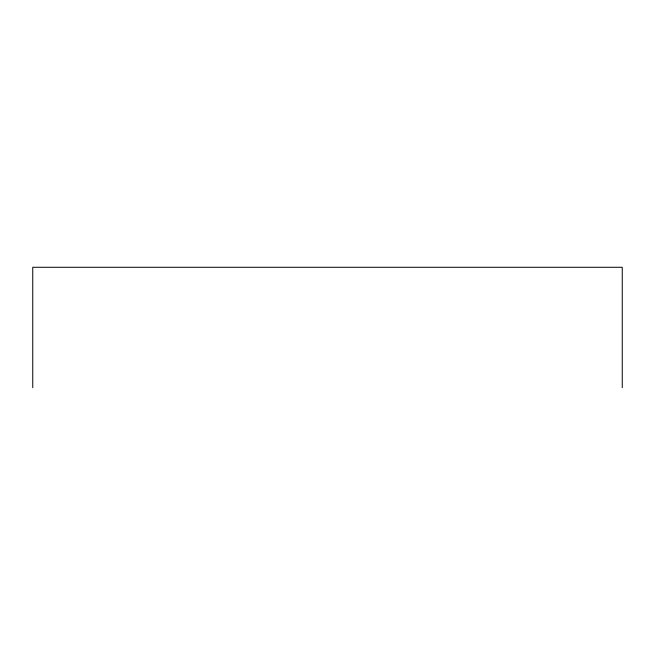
<?xml version="1.0" encoding="UTF-8"?>
<svg xmlns="http://www.w3.org/2000/svg" width="655" height="655" viewBox="0 0 655 655"><rect width="100%" height="100%" fill="white"/><g stroke="black" fill="none" stroke-linecap="round" stroke-linejoin="round"><path stroke-width="0.98" d="M622.25 387.719L622.25 267.281L32.75 267.281L32.75 387.719"/></g></svg>
